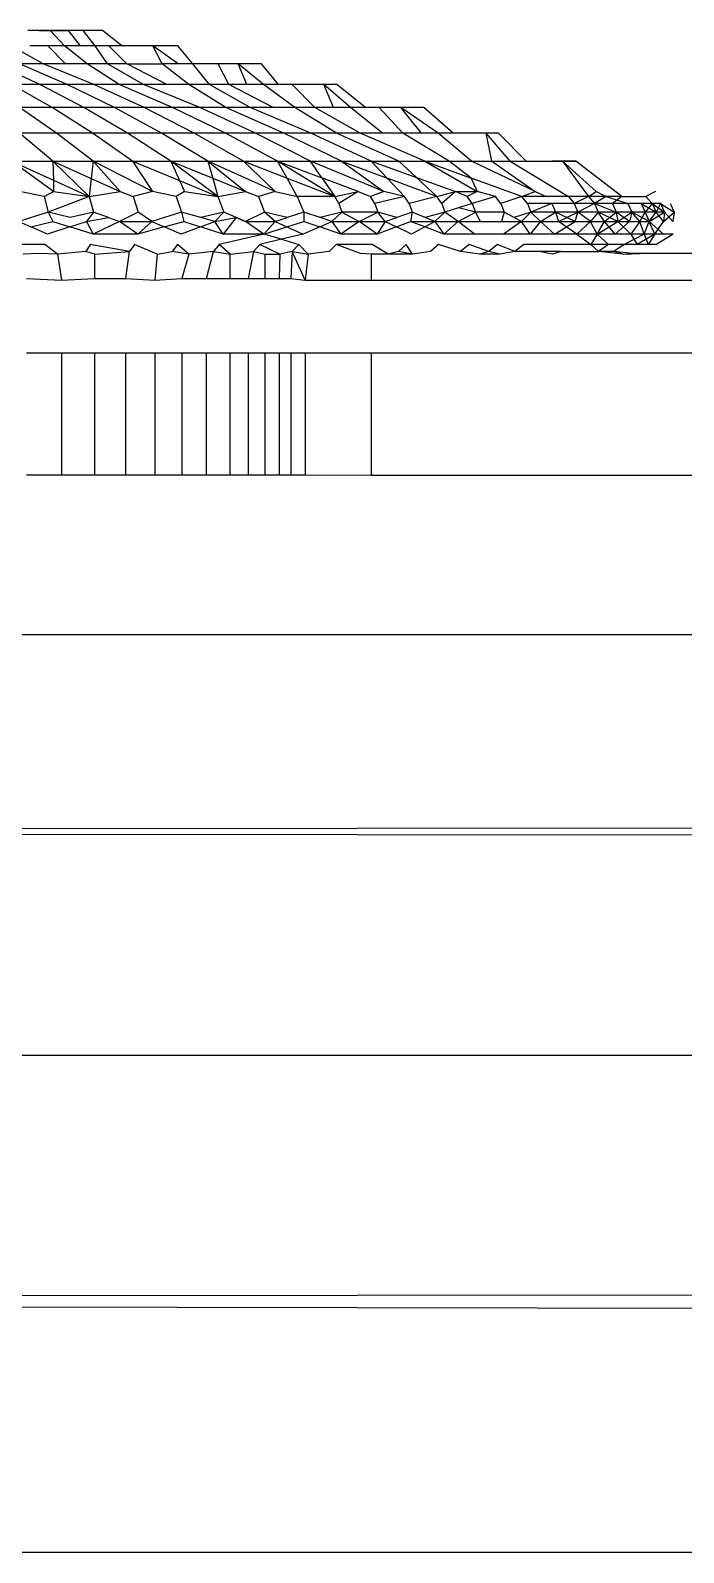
# Model space of a CAD drawing. Header units: inches. Extents: x 12 to 4610, y 7 to 3258.
# Drawn here: x 748.893 to 750.905, y 1690.467 to 1695.156 of the extents above; entities that cross this region are included whole.
import ezdxf

# ---------------------------------------------------------------- set-up
doc = ezdxf.new("R2010")
doc.units = ezdxf.units.IN
doc.header["$MEASUREMENT"] = 0

msp = doc.modelspace()

# ---------------------------------------------------------------- linework, layer by layer
for p, q in [((748.9205, 1695.1561), (748.8847, 1695.1561)), ((748.9536, 1695.1561), (748.8847, 1695.1561)), ((748.9536, 1695.1561), (748.9205, 1695.1561)), ((748.9205, 1695.1561), (748.9837, 1695.1561)), ((748.9837, 1695.1561), (748.9536, 1695.1561)), ((748.9536, 1695.1561), (749.0108, 1695.1561)), ((748.9982, 1695.1086), (748.9536, 1695.1561)), ((749.0108, 1695.1561), (748.9837, 1695.1561)), ((749.056, 1695.1561), (748.9837, 1695.1561)), ((749.056, 1695.1561), (749.0108, 1695.1561)), ((749.047, 1695.1086), (749.0108, 1695.1561)), ((749.1148, 1695.1561), (749.056, 1695.1561)), ((749.0927, 1695.1086), (749.056, 1695.1561)), ((749.1742, 1695.1086), (749.1148, 1695.1561)), ((748.9319, 1695.0532), (748.8343, 1695.1086)), ((748.9464, 1695.1086), (748.8917, 1695.1086)), ((748.9982, 1695.1086), (748.9464, 1695.1086)), ((749.0012, 1695.0532), (748.9464, 1695.1086)), ((749.047, 1695.1086), (748.9982, 1695.1086)), ((749.0675, 1695.0532), (748.9982, 1695.1086)), ((749.0927, 1695.1086), (749.047, 1695.1086)), ((749.1351, 1695.1086), (749.0927, 1695.1086)), ((749.1306, 1695.0532), (749.0927, 1695.1086)), ((749.1742, 1695.1086), (749.1351, 1695.1086)), ((749.1903, 1695.0532), (749.1351, 1695.1086)), ((749.2098, 1695.1086), (749.1742, 1695.1086)), ((749.242, 1695.1086), (749.1742, 1695.1086)), ((749.242, 1695.1086), (749.2098, 1695.1086)), ((749.2705, 1695.1086), (749.2098, 1695.1086)), ((749.2705, 1695.1086), (749.242, 1695.1086)), ((749.3165, 1695.1086), (749.242, 1695.1086)), ((749.3165, 1695.1086), (749.2705, 1695.1086)), ((749.3482, 1695.0532), (749.2705, 1695.1086)), ((749.2993, 1695.0532), (749.2705, 1695.1086)), ((749.3474, 1695.1086), (749.3165, 1695.1086)), ((749.3933, 1695.0532), (749.3474, 1695.1086)), ((748.922, 1694.99), (748.785, 1695.0532)), ((749.0067, 1694.99), (748.8598, 1695.0532)), ((748.9319, 1695.0532), (748.8598, 1695.0532)), ((749.0884, 1694.99), (748.9319, 1695.0532)), ((749.0012, 1695.0532), (748.9319, 1695.0532)), ((749.0675, 1695.0532), (749.0012, 1695.0532)), ((749.1306, 1695.0532), (749.0675, 1695.0532)), ((749.1668, 1694.99), (749.0675, 1695.0532)), ((749.1903, 1695.0532), (749.1306, 1695.0532)), ((749.2418, 1694.99), (749.1306, 1695.0532)), ((749.3133, 1694.99), (749.1903, 1695.0532)), ((749.1903, 1695.0532), (749.2993, 1695.0532)), ((749.3482, 1695.0532), (749.2993, 1695.0532)), ((749.3809, 1694.99), (749.2993, 1695.0532)), ((749.3933, 1695.0532), (749.3482, 1695.0532)), ((749.4345, 1695.0532), (749.3933, 1695.0532)), ((749.4447, 1694.99), (749.3933, 1695.0532)), ((749.4716, 1695.0532), (749.4345, 1695.0532)), ((749.5045, 1695.0532), (749.4345, 1695.0532)), ((749.5045, 1695.0532), (749.4716, 1695.0532)), ((749.5332, 1695.0532), (749.4716, 1695.0532)), ((749.5044, 1694.99), (749.4716, 1695.0532)), ((749.5332, 1695.0532), (749.5045, 1695.0532)), ((749.5777, 1695.0532), (749.5045, 1695.0532)), ((749.5777, 1695.0532), (749.5332, 1695.0532)), ((749.6044, 1695.0532), (749.5332, 1695.0532)), ((749.6109, 1694.99), (749.5332, 1695.0532)), ((749.5598, 1694.99), (749.5332, 1695.0532)), ((749.6044, 1695.0532), (749.5777, 1695.0532)), ((749.6574, 1694.99), (749.6044, 1695.0532)), ((748.9602, 1694.9189), (748.8345, 1694.99)), ((748.922, 1694.99), (748.8345, 1694.99)), ((749.0578, 1694.9189), (748.922, 1694.99)), ((749.0067, 1694.99), (748.922, 1694.99)), ((749.1524, 1694.9189), (749.0067, 1694.99)), ((749.0884, 1694.99), (749.0067, 1694.99)), ((749.2435, 1694.9189), (749.0884, 1694.99)), ((749.1668, 1694.99), (749.0884, 1694.99)), ((749.331, 1694.9189), (749.1668, 1694.99)), ((749.2418, 1694.99), (749.1668, 1694.99)), ((749.4148, 1694.9189), (749.2418, 1694.99)), ((749.3133, 1694.99), (749.2418, 1694.99)), ((749.3809, 1694.99), (749.3133, 1694.99)), ((749.4447, 1694.99), (749.3809, 1694.99)), ((749.4945, 1694.9189), (749.3809, 1694.99)), ((749.5044, 1694.99), (749.4447, 1694.99)), ((749.57, 1694.9189), (749.4447, 1694.99)), ((749.5598, 1694.99), (749.5044, 1694.99)), ((749.6411, 1694.9189), (749.5044, 1694.99)), ((749.6109, 1694.99), (749.5598, 1694.99)), ((749.6574, 1694.99), (749.6109, 1694.99)), ((749.7077, 1694.9189), (749.6109, 1694.99)), ((749.6994, 1694.99), (749.6574, 1694.99)), ((749.7367, 1694.99), (749.6994, 1694.99)), ((749.7692, 1694.99), (749.6994, 1694.99)), ((749.7695, 1694.9189), (749.6994, 1694.99)), ((749.7692, 1694.99), (749.7367, 1694.99)), ((749.7968, 1694.99), (749.7367, 1694.99)), ((749.7968, 1694.99), (749.7692, 1694.99)), ((749.8372, 1694.99), (749.7692, 1694.99)), ((749.8372, 1694.99), (749.7968, 1694.99)), ((749.8784, 1694.9189), (749.7968, 1694.99)), ((749.8264, 1694.9189), (749.7968, 1694.99)), ((749.9253, 1694.9189), (749.8372, 1694.99)), ((748.9737, 1694.8401), (748.8596, 1694.9189)), ((748.9602, 1694.9189), (748.8596, 1694.9189)), ((749.0846, 1694.8401), (748.9602, 1694.9189)), ((749.0578, 1694.9189), (748.9602, 1694.9189)), ((749.1923, 1694.8401), (749.0578, 1694.9189)), ((749.1524, 1694.9189), (749.0578, 1694.9189)), ((749.2966, 1694.8401), (749.1524, 1694.9189)), ((749.2435, 1694.9189), (749.1524, 1694.9189)), ((749.3971, 1694.8401), (749.2435, 1694.9189)), ((749.331, 1694.9189), (749.2435, 1694.9189)), ((749.4936, 1694.8401), (749.331, 1694.9189)), ((749.4148, 1694.9189), (749.331, 1694.9189)), ((749.5859, 1694.8401), (749.4148, 1694.9189)), ((749.4945, 1694.9189), (749.4148, 1694.9189)), ((749.6738, 1694.8401), (749.4945, 1694.9189)), ((749.57, 1694.9189), (749.4945, 1694.9189)), ((749.7571, 1694.8401), (749.57, 1694.9189)), ((749.6411, 1694.9189), (749.57, 1694.9189)), ((749.7077, 1694.9189), (749.6411, 1694.9189)), ((749.7695, 1694.9189), (749.7077, 1694.9189)), ((749.8355, 1694.8401), (749.7077, 1694.9189)), ((749.8264, 1694.9189), (749.7695, 1694.9189)), ((749.909, 1694.8401), (749.7695, 1694.9189)), ((749.8784, 1694.9189), (749.8264, 1694.9189)), ((749.9253, 1694.9189), (749.8784, 1694.9189)), ((749.9771, 1694.8401), (749.8784, 1694.9189)), ((749.9669, 1694.9189), (749.9253, 1694.9189)), ((750.0031, 1694.9189), (749.9669, 1694.9189)), ((750.034, 1694.9189), (749.9669, 1694.9189)), ((750.04, 1694.8401), (749.9669, 1694.9189)), ((750.034, 1694.9189), (750.0031, 1694.9189)), ((750.0791, 1694.9189), (750.0031, 1694.9189)), ((750.0791, 1694.9189), (750.034, 1694.9189)), ((750.1046, 1694.9189), (750.034, 1694.9189)), ((750.1489, 1694.8401), (750.034, 1694.9189)), ((750.0973, 1694.8401), (750.034, 1694.9189)), ((750.1046, 1694.9189), (750.0791, 1694.9189)), ((750.1948, 1694.8401), (750.1046, 1694.9189)), ((748.9622, 1694.7536), (748.8598, 1694.8401)), ((748.9737, 1694.8401), (748.8598, 1694.8401)), ((749.0866, 1694.7536), (748.9737, 1694.8401)), ((749.0846, 1694.8401), (748.9737, 1694.8401)), ((749.2077, 1694.7536), (749.0846, 1694.8401)), ((749.1923, 1694.8401), (749.0846, 1694.8401)), ((749.3254, 1694.7536), (749.1923, 1694.8401)), ((749.2966, 1694.8401), (749.1923, 1694.8401)), ((749.4392, 1694.7536), (749.2966, 1694.8401)), ((749.3971, 1694.8401), (749.2966, 1694.8401)), ((749.549, 1694.7536), (749.3971, 1694.8401)), ((749.4936, 1694.8401), (749.3971, 1694.8401)), ((749.6544, 1694.7536), (749.4936, 1694.8401)), ((749.5859, 1694.8401), (749.4936, 1694.8401)), ((749.7553, 1694.7536), (749.5859, 1694.8401)), ((749.6738, 1694.8401), (749.5859, 1694.8401)), ((749.8513, 1694.7536), (749.6738, 1694.8401)), ((749.7571, 1694.8401), (749.6738, 1694.8401)), ((749.9422, 1694.7536), (749.7571, 1694.8401)), ((749.8355, 1694.8401), (749.7571, 1694.8401)), ((750.0278, 1694.7536), (749.8355, 1694.8401)), ((749.909, 1694.8401), (749.8355, 1694.8401)), ((750.108, 1694.7536), (749.909, 1694.8401)), ((749.9771, 1694.8401), (749.909, 1694.8401)), ((750.04, 1694.8401), (749.9771, 1694.8401)), ((750.0973, 1694.8401), (750.04, 1694.8401)), ((750.1826, 1694.7536), (750.04, 1694.8401)), ((750.1489, 1694.8401), (750.0973, 1694.8401)), ((750.1948, 1694.8401), (750.1489, 1694.8401)), ((750.2512, 1694.7536), (750.1489, 1694.8401)), ((750.2348, 1694.8401), (750.1948, 1694.8401)), ((750.2688, 1694.8401), (750.2348, 1694.8401)), ((750.2968, 1694.8401), (750.2348, 1694.8401)), ((750.2968, 1694.8401), (750.2688, 1694.8401)), ((750.3342, 1694.8401), (750.2688, 1694.8401)), ((750.3342, 1694.8401), (750.2968, 1694.8401)), ((750.3702, 1694.7536), (750.2968, 1694.8401)), ((750.3138, 1694.7536), (750.2968, 1694.8401)), ((750.4203, 1694.7536), (750.3342, 1694.8401)), ((748.8349, 1694.7536), (748.9622, 1694.7536)), ((748.9647, 1694.6595), (748.8349, 1694.7536)), ((748.8349, 1694.7536), (748.9638, 1694.6948)), ((748.9622, 1694.7536), (749.0866, 1694.7536)), ((748.9622, 1694.7536), (749.0741, 1694.6444)), ((748.9622, 1694.7536), (748.9638, 1694.6948)), ((748.9622, 1694.7536), (749.0805, 1694.7)), ((749.0866, 1694.7536), (749.0805, 1694.7)), ((749.0866, 1694.7536), (749.2077, 1694.7536)), ((749.1699, 1694.6595), (749.0866, 1694.7536)), ((749.2696, 1694.6595), (749.0866, 1694.7536)), ((749.2077, 1694.7536), (749.3254, 1694.7536)), ((749.2077, 1694.7536), (749.2696, 1694.6595)), ((749.2077, 1694.7536), (749.3521, 1694.6937)), ((749.3254, 1694.7536), (749.4392, 1694.7536)), ((749.4708, 1694.6444), (749.3254, 1694.7536)), ((749.3254, 1694.7536), (749.3521, 1694.6937)), ((749.3254, 1694.7536), (749.4545, 1694.7009)), ((749.4392, 1694.7536), (749.549, 1694.7536)), ((749.4392, 1694.7536), (749.5558, 1694.6595)), ((749.6465, 1694.6595), (749.4392, 1694.7536)), ((749.4392, 1694.7536), (749.4545, 1694.7009)), ((749.549, 1694.7536), (749.6544, 1694.7536)), ((749.549, 1694.7536), (749.6465, 1694.6595)), ((749.549, 1694.7536), (749.6834, 1694.7014)), ((749.6544, 1694.7536), (749.7553, 1694.7536)), ((749.8302, 1694.6444), (749.6544, 1694.7536)), ((749.6834, 1694.7014), (749.6544, 1694.7536)), ((749.6544, 1694.7536), (749.7907, 1694.7019)), ((749.7553, 1694.7536), (749.8513, 1694.7536)), ((749.982, 1694.6595), (749.7553, 1694.7536)), ((749.7907, 1694.7019), (749.7553, 1694.7536)), ((749.8513, 1694.7536), (749.9422, 1694.7536)), ((749.8513, 1694.7536), (749.982, 1694.6595)), ((749.8513, 1694.7536), (749.9914, 1694.7014)), ((749.9422, 1694.7536), (750.0278, 1694.7536)), ((749.9914, 1694.7014), (749.9422, 1694.7536)), ((749.9422, 1694.7536), (750.0819, 1694.703)), ((750.0278, 1694.7536), (750.108, 1694.7536)), ((750.0278, 1694.7536), (750.0819, 1694.703)), ((750.108, 1694.7536), (750.1826, 1694.7536)), ((750.108, 1694.7536), (750.2688, 1694.6595)), ((750.108, 1694.7536), (750.251, 1694.7014)), ((750.1826, 1694.7536), (750.2512, 1694.7536)), ((750.251, 1694.7014), (750.1826, 1694.7536)), ((750.2512, 1694.7536), (750.3138, 1694.7536)), ((750.448, 1694.6595), (750.2512, 1694.7536)), ((750.3138, 1694.7536), (750.3702, 1694.7536)), ((750.3138, 1694.7536), (750.448, 1694.6595)), ((750.3702, 1694.7536), (750.4203, 1694.7536)), ((750.3702, 1694.7536), (750.5504, 1694.6444)), ((750.4203, 1694.7536), (750.5011, 1694.7536)), ((750.5011, 1694.7536), (750.5316, 1694.7536)), ((750.5725, 1694.7536), (750.5011, 1694.7536)), ((750.5316, 1694.7536), (750.5725, 1694.7536)), ((750.6352, 1694.6595), (750.5316, 1694.7536)), ((750.5316, 1694.7536), (750.612, 1694.6444)), ((750.7144, 1694.6444), (750.5725, 1694.7536)), ((748.9638, 1694.6948), (748.9647, 1694.6595)), ((748.9638, 1694.6948), (749.0741, 1694.6444)), ((749.0805, 1694.7), (749.0741, 1694.6444)), ((749.0805, 1694.7), (749.1699, 1694.6595)), ((749.4545, 1694.7009), (749.4708, 1694.6444)), ((749.4545, 1694.7009), (749.5558, 1694.6595)), ((749.715, 1694.6444), (749.6834, 1694.7014)), ((749.6834, 1694.7014), (749.8302, 1694.6444)), ((749.9024, 1694.6595), (749.7907, 1694.7019)), ((749.7907, 1694.7019), (749.8302, 1694.6444)), ((750.1445, 1694.6444), (749.9914, 1694.7014)), ((749.9914, 1694.7014), (750.0452, 1694.6444)), ((750.0819, 1694.703), (750.202, 1694.6595)), ((750.0819, 1694.703), (750.1445, 1694.6444)), ((750.407, 1694.6444), (750.251, 1694.7014)), ((750.251, 1694.7014), (750.2688, 1694.6595)), ((748.9351, 1694.6444), (748.8596, 1694.6595)), ((748.9351, 1694.6444), (748.9647, 1694.6595)), ((748.9647, 1694.6595), (749.0741, 1694.6444)), ((749.0741, 1694.6444), (749.1699, 1694.6595)), ((749.1699, 1694.6595), (749.21, 1694.6444)), ((749.2696, 1694.6595), (749.21, 1694.6444)), ((749.3423, 1694.6444), (749.2696, 1694.6595)), ((749.3673, 1694.6595), (749.3423, 1694.6444)), ((749.3521, 1694.6937), (749.3673, 1694.6595)), ((749.3521, 1694.6937), (749.4708, 1694.6444)), ((749.3673, 1694.6595), (749.4708, 1694.6444)), ((749.4708, 1694.6444), (749.5558, 1694.6595)), ((749.5558, 1694.6595), (749.5951, 1694.6444)), ((749.6465, 1694.6595), (749.5951, 1694.6444)), ((749.6465, 1694.6595), (749.715, 1694.6444)), ((749.8302, 1694.6444), (749.9024, 1694.6595)), ((749.9024, 1694.6595), (749.8434, 1694.6227)), ((749.9024, 1694.6595), (749.9403, 1694.6444)), ((749.982, 1694.6595), (749.9403, 1694.6444)), ((750.0452, 1694.6444), (749.982, 1694.6595)), ((750.1445, 1694.6444), (750.202, 1694.6595)), ((750.202, 1694.6595), (750.1597, 1694.6227)), ((750.2381, 1694.6444), (750.202, 1694.6595)), ((750.202, 1694.6595), (750.2688, 1694.6595)), ((750.2688, 1694.6595), (750.2381, 1694.6444)), ((750.3256, 1694.6444), (750.2688, 1694.6595)), ((750.407, 1694.6444), (750.448, 1694.6595)), ((750.448, 1694.6595), (750.482, 1694.6444)), ((750.612, 1694.6444), (750.6352, 1694.6595)), ((750.6352, 1694.6595), (750.6667, 1694.6444)), ((750.818, 1694.6595), (750.7883, 1694.6444)), ((748.9351, 1694.6444), (748.9474, 1694.5962)), ((749.0741, 1694.6444), (748.9474, 1694.5962)), ((749.0741, 1694.6444), (749.0878, 1694.5962)), ((749.21, 1694.6444), (749.2251, 1694.5962)), ((749.3423, 1694.6444), (749.3588, 1694.5962)), ((749.4708, 1694.6444), (749.4887, 1694.5962)), ((749.5951, 1694.6444), (749.6143, 1694.5962)), ((749.715, 1694.6444), (749.7354, 1694.5962)), ((749.8302, 1694.6444), (749.715, 1694.6444)), ((749.8434, 1694.6227), (749.8302, 1694.6444)), ((749.8434, 1694.6227), (749.8518, 1694.5962)), ((749.9542, 1694.6227), (749.9403, 1694.6444)), ((750.0452, 1694.6444), (749.9542, 1694.6227)), ((749.9542, 1694.6227), (749.9631, 1694.5962)), ((750.0598, 1694.6227), (750.0452, 1694.6444)), ((750.1445, 1694.6444), (750.0598, 1694.6227)), ((750.0598, 1694.6227), (750.069, 1694.5962)), ((750.1597, 1694.6227), (750.1445, 1694.6444)), ((750.1597, 1694.6227), (750.1694, 1694.5962)), ((750.2117, 1694.6095), (750.1694, 1694.5962)), ((750.2539, 1694.6227), (750.2117, 1694.6095)), ((750.2639, 1694.5962), (750.2117, 1694.6095)), ((750.2539, 1694.6227), (750.2381, 1694.6444)), ((750.3256, 1694.6444), (750.2539, 1694.6227)), ((750.2539, 1694.6227), (750.2639, 1694.5962)), ((750.342, 1694.6227), (750.3256, 1694.6444)), ((750.407, 1694.6444), (750.342, 1694.6227)), ((750.342, 1694.6227), (750.3524, 1694.5962)), ((750.482, 1694.6444), (750.407, 1694.6444)), ((750.4239, 1694.6227), (750.407, 1694.6444)), ((750.4239, 1694.6227), (750.4346, 1694.5962)), ((750.4993, 1694.6227), (750.4239, 1694.6227)), ((750.4993, 1694.6227), (750.4346, 1694.5962)), ((750.5504, 1694.6444), (750.482, 1694.6444)), ((750.4993, 1694.6227), (750.5103, 1694.5962)), ((750.5681, 1694.6227), (750.4993, 1694.6227)), ((750.612, 1694.6444), (750.5504, 1694.6444)), ((750.5504, 1694.6444), (750.5681, 1694.6227)), ((750.612, 1694.6444), (750.5681, 1694.6227)), ((750.5681, 1694.6227), (750.5794, 1694.5962)), ((750.6301, 1694.6227), (750.5681, 1694.6227)), ((750.6301, 1694.6227), (750.5794, 1694.5962)), ((750.6667, 1694.6444), (750.612, 1694.6444)), ((750.612, 1694.6444), (750.6301, 1694.6227)), ((750.6667, 1694.6444), (750.6301, 1694.6227)), ((750.6301, 1694.6227), (750.6417, 1694.5962)), ((750.6853, 1694.6227), (750.6301, 1694.6227)), ((750.6301, 1694.6227), (750.697, 1694.5962)), ((750.7144, 1694.6444), (750.6667, 1694.6444)), ((750.6667, 1694.6444), (750.7332, 1694.6227)), ((750.7144, 1694.6444), (750.6853, 1694.6227)), ((750.6853, 1694.6227), (750.697, 1694.5962)), ((750.7332, 1694.6227), (750.6853, 1694.6227)), ((750.7144, 1694.6444), (750.7883, 1694.6444)), ((750.7332, 1694.6227), (750.7452, 1694.5962)), ((750.7741, 1694.6227), (750.7332, 1694.6227)), ((750.7741, 1694.6227), (750.7862, 1694.5962)), ((750.8076, 1694.6227), (750.7741, 1694.6227)), ((750.7741, 1694.6227), (750.8199, 1694.5962)), ((750.8076, 1694.6227), (750.7862, 1694.5962)), ((750.7883, 1694.6444), (750.8076, 1694.6227)), ((750.8076, 1694.6227), (750.8199, 1694.5962)), ((750.8338, 1694.6227), (750.8076, 1694.6227)), ((750.8076, 1694.6227), (750.8461, 1694.5962)), ((750.8338, 1694.6227), (750.8199, 1694.5962)), ((750.8338, 1694.6227), (750.8461, 1694.5962)), ((750.8338, 1694.6227), (750.8762, 1694.5962)), ((750.8638, 1694.6227), (750.8762, 1694.5962)), ((748.9474, 1694.5962), (748.857, 1694.5672)), ((748.857, 1694.5672), (748.8947, 1694.551)), ((748.8947, 1694.551), (748.9621, 1694.5672)), ((748.9474, 1694.5962), (748.9621, 1694.5672)), ((749.0155, 1694.5795), (748.9474, 1694.5962)), ((748.9621, 1694.5672), (749.0149, 1694.551)), ((749.0149, 1694.551), (749.0657, 1694.5672)), ((749.0878, 1694.5962), (749.0155, 1694.5795)), ((749.0878, 1694.5962), (749.0657, 1694.5672)), ((749.0657, 1694.5672), (749.1336, 1694.5796)), ((749.0657, 1694.5672), (749.0864, 1694.529)), ((749.1676, 1694.5672), (749.0864, 1694.529)), ((749.1336, 1694.5796), (749.0878, 1694.5962)), ((749.1336, 1694.5796), (749.1676, 1694.5672)), ((749.2251, 1694.5962), (749.1676, 1694.5672)), ((749.2236, 1694.529), (749.1676, 1694.5672)), ((749.1676, 1694.5672), (749.2675, 1694.5672)), ((749.2236, 1694.529), (749.2675, 1694.5672)), ((749.2675, 1694.5672), (749.2251, 1694.5962)), ((749.3588, 1694.5962), (749.2675, 1694.5672)), ((749.2675, 1694.5672), (749.3055, 1694.551)), ((749.3055, 1694.551), (749.3656, 1694.5672)), ((749.3588, 1694.5962), (749.3656, 1694.5672)), ((749.4179, 1694.5795), (749.3588, 1694.5962)), ((749.3656, 1694.5672), (749.4171, 1694.5509)), ((749.4171, 1694.5509), (749.4615, 1694.5672)), ((749.4887, 1694.5962), (749.4179, 1694.5795)), ((749.4615, 1694.5672), (749.4179, 1694.5795)), ((749.4615, 1694.5672), (749.4887, 1694.5962)), ((749.4615, 1694.5672), (749.5268, 1694.5796)), ((749.4868, 1694.529), (749.4615, 1694.5672)), ((749.5268, 1694.5796), (749.4868, 1694.529)), ((749.5552, 1694.5672), (749.4887, 1694.5962)), ((749.5268, 1694.5796), (749.4887, 1694.5962)), ((749.5268, 1694.5796), (749.5552, 1694.5672)), ((749.6143, 1694.5962), (749.5552, 1694.5672)), ((749.6123, 1694.529), (749.5552, 1694.5672)), ((749.5552, 1694.5672), (749.6466, 1694.5672)), ((749.6466, 1694.5672), (749.6123, 1694.529)), ((749.6466, 1694.5672), (749.6143, 1694.5962)), ((749.6842, 1694.5795), (749.6143, 1694.5962)), ((749.6466, 1694.5672), (749.6842, 1694.5795)), ((749.6466, 1694.5672), (749.6833, 1694.551)), ((749.6833, 1694.551), (749.7354, 1694.5672)), ((749.7354, 1694.5962), (749.6842, 1694.5795)), ((749.7354, 1694.5962), (749.7354, 1694.5672)), ((749.785, 1694.5796), (749.7354, 1694.5962)), ((749.7354, 1694.5672), (749.784, 1694.5509)), ((749.784, 1694.5509), (749.8217, 1694.5672)), ((749.8518, 1694.5962), (749.785, 1694.5796)), ((749.8217, 1694.5672), (749.785, 1694.5796)), ((749.8518, 1694.5962), (749.8217, 1694.5672)), ((749.8217, 1694.5672), (749.8496, 1694.529)), ((749.8217, 1694.5672), (749.9053, 1694.5672)), ((749.9053, 1694.5672), (749.8496, 1694.529)), ((749.9631, 1694.5962), (749.8518, 1694.5962)), ((749.8518, 1694.5962), (749.9053, 1694.5672)), ((749.9053, 1694.5672), (749.9631, 1694.5962)), ((749.9607, 1694.529), (749.9053, 1694.5672)), ((749.9053, 1694.5672), (749.986, 1694.5672)), ((749.986, 1694.5672), (749.9607, 1694.529)), ((749.986, 1694.5672), (749.9631, 1694.5962)), ((750.0212, 1694.5795), (749.9631, 1694.5962)), ((749.986, 1694.5672), (750.0212, 1694.5795)), ((749.986, 1694.5672), (750.0202, 1694.551)), ((750.0202, 1694.551), (750.0639, 1694.5672)), ((750.069, 1694.5962), (750.0212, 1694.5795)), ((750.069, 1694.5962), (750.0639, 1694.5672)), ((750.0639, 1694.5672), (750.1387, 1694.5672)), ((750.1079, 1694.5509), (750.0639, 1694.5672)), ((750.1387, 1694.5672), (750.069, 1694.5962)), ((750.1089, 1694.5796), (750.069, 1694.5962)), ((750.1079, 1694.5509), (750.1387, 1694.5672)), ((750.1694, 1694.5962), (750.1089, 1694.5796)), ((750.1694, 1694.5962), (750.1387, 1694.5672)), ((750.1387, 1694.5672), (750.1668, 1694.529)), ((750.1387, 1694.5672), (750.2104, 1694.5672)), ((750.2104, 1694.5672), (750.1668, 1694.529)), ((750.2104, 1694.5672), (750.1694, 1694.5962)), ((750.2104, 1694.5672), (750.2639, 1694.5962)), ((750.2612, 1694.529), (750.2104, 1694.5672)), ((750.2104, 1694.5672), (750.2789, 1694.5672)), ((750.3524, 1694.5962), (750.2639, 1694.5962)), ((750.2789, 1694.5672), (750.2639, 1694.5962)), ((750.2789, 1694.5672), (750.3441, 1694.5672)), ((750.3524, 1694.5962), (750.3441, 1694.5672)), ((750.3441, 1694.5672), (750.406, 1694.5672)), ((750.406, 1694.5672), (750.3496, 1694.529)), ((750.406, 1694.5672), (750.3524, 1694.5962)), ((750.383, 1694.5797), (750.3524, 1694.5962)), ((750.4346, 1694.5962), (750.383, 1694.5797)), ((750.4346, 1694.5962), (750.406, 1694.5672)), ((750.4318, 1694.529), (750.406, 1694.5672)), ((750.406, 1694.5672), (750.4643, 1694.5672)), ((750.4643, 1694.5672), (750.4318, 1694.529)), ((750.5103, 1694.5962), (750.4346, 1694.5962)), ((750.4643, 1694.5672), (750.4346, 1694.5962)), ((750.4643, 1694.5672), (750.5103, 1694.5962)), ((750.4643, 1694.5672), (750.5191, 1694.5672)), ((750.5075, 1694.529), (750.4643, 1694.5672)), ((750.5075, 1694.529), (750.5703, 1694.5672)), ((750.5794, 1694.5962), (750.5103, 1694.5962)), ((750.5103, 1694.5962), (750.5191, 1694.5672)), ((750.5703, 1694.5672), (750.5103, 1694.5962)), ((750.5191, 1694.5672), (750.5794, 1694.5962)), ((750.5191, 1694.5672), (750.5703, 1694.5672)), ((750.5764, 1694.529), (750.5191, 1694.5672)), ((750.5703, 1694.5672), (750.5794, 1694.5962)), ((750.5703, 1694.5672), (750.6179, 1694.5672)), ((750.6179, 1694.5672), (750.5764, 1694.529)), ((750.6417, 1694.5962), (750.5794, 1694.5962)), ((750.6179, 1694.5672), (750.5794, 1694.5962)), ((750.6417, 1694.5962), (750.6179, 1694.5672)), ((750.6386, 1694.529), (750.6179, 1694.5672)), ((750.6179, 1694.5672), (750.6616, 1694.5672)), ((750.6386, 1694.529), (750.6616, 1694.5672)), ((750.6386, 1694.529), (750.7017, 1694.5672)), ((750.697, 1694.5962), (750.6417, 1694.5962)), ((750.7017, 1694.5672), (750.6417, 1694.5962)), ((750.6616, 1694.5672), (750.6417, 1694.5962)), ((750.6616, 1694.5672), (750.697, 1694.5962)), ((750.6616, 1694.5672), (750.7017, 1694.5672)), ((750.6939, 1694.529), (750.6616, 1694.5672)), ((750.6939, 1694.529), (750.7378, 1694.5672)), ((750.7452, 1694.5962), (750.697, 1694.5962)), ((750.697, 1694.5962), (750.7017, 1694.5672)), ((750.7378, 1694.5672), (750.697, 1694.5962)), ((750.7017, 1694.5672), (750.7452, 1694.5962)), ((750.7017, 1694.5672), (750.7378, 1694.5672)), ((750.742, 1694.529), (750.7017, 1694.5672)), ((750.7452, 1694.5962), (750.7378, 1694.5672)), ((750.7378, 1694.5672), (750.77, 1694.5672)), ((750.77, 1694.5672), (750.742, 1694.529)), ((750.7862, 1694.5962), (750.7452, 1694.5962)), ((750.7984, 1694.5672), (750.7452, 1694.5962)), ((750.77, 1694.5672), (750.7452, 1694.5962)), ((750.77, 1694.5672), (750.7862, 1694.5962)), ((750.783, 1694.529), (750.77, 1694.5672)), ((750.77, 1694.5672), (750.7984, 1694.5672)), ((750.783, 1694.529), (750.7984, 1694.5672)), ((750.8199, 1694.5962), (750.7862, 1694.5962)), ((750.7862, 1694.5962), (750.7984, 1694.5672)), ((750.7984, 1694.5672), (750.8199, 1694.5962)), ((750.7984, 1694.5672), (750.8461, 1694.5962)), ((750.8429, 1694.529), (750.7984, 1694.5672)), ((750.8166, 1694.529), (750.7984, 1694.5672)), ((750.8166, 1694.529), (750.843, 1694.5672)), ((750.8461, 1694.5962), (750.8199, 1694.5962)), ((750.843, 1694.5672), (750.8199, 1694.5962)), ((750.8461, 1694.5962), (750.843, 1694.5672)), ((750.843, 1694.5672), (750.8762, 1694.5962)), ((750.8715, 1694.5672), (750.8461, 1694.5962)), ((750.8762, 1694.5962), (750.8715, 1694.5672)), ((748.9461, 1694.529), (748.8947, 1694.551)), ((749.0149, 1694.551), (748.9461, 1694.529)), ((749.0864, 1694.529), (749.0149, 1694.551)), ((749.2236, 1694.529), (749.0864, 1694.529)), ((749.3055, 1694.551), (749.2236, 1694.529)), ((749.3571, 1694.529), (749.3055, 1694.551)), ((749.4171, 1694.5509), (749.3571, 1694.529)), ((749.4868, 1694.529), (749.4171, 1694.5509)), ((749.6123, 1694.529), (749.4747, 1694.4965)), ((749.6123, 1694.529), (749.4868, 1694.529)), ((749.6661, 1694.5127), (749.5994, 1694.4965)), ((749.6123, 1694.529), (749.6833, 1694.551)), ((749.6661, 1694.5127), (749.6123, 1694.529)), ((749.7333, 1694.529), (749.6661, 1694.5127)), ((749.6661, 1694.5127), (749.7196, 1694.4965)), ((749.6833, 1694.551), (749.7333, 1694.529)), ((749.784, 1694.5509), (749.7333, 1694.529)), ((749.8496, 1694.529), (749.784, 1694.5509)), ((749.9607, 1694.529), (749.8496, 1694.529)), ((750.0202, 1694.551), (749.9607, 1694.529)), ((750.0665, 1694.529), (750.0202, 1694.551)), ((750.1079, 1694.5509), (750.0665, 1694.529)), ((750.1668, 1694.529), (750.1079, 1694.5509)), ((750.2612, 1694.529), (750.1668, 1694.529)), ((750.3496, 1694.529), (750.2612, 1694.529)), ((750.4318, 1694.529), (750.3496, 1694.529)), ((750.5075, 1694.529), (750.4318, 1694.529)), ((750.5764, 1694.529), (750.5075, 1694.529)), ((750.6386, 1694.529), (750.5764, 1694.529)), ((750.5764, 1694.529), (750.6186, 1694.4965)), ((750.6386, 1694.529), (750.6186, 1694.4965)), ((750.6939, 1694.529), (750.6386, 1694.529)), ((750.6386, 1694.529), (750.6735, 1694.4965)), ((750.742, 1694.529), (750.6939, 1694.529)), ((750.783, 1694.529), (750.7213, 1694.4965)), ((750.783, 1694.529), (750.742, 1694.529)), ((750.742, 1694.529), (750.762, 1694.4965)), ((750.8166, 1694.529), (750.762, 1694.4965)), ((750.8166, 1694.529), (750.783, 1694.529)), ((750.783, 1694.529), (750.7954, 1694.4965)), ((750.8166, 1694.529), (750.7954, 1694.4965)), ((750.8429, 1694.529), (750.8166, 1694.529)), ((750.8729, 1694.529), (750.8214, 1694.4965)), ((750.8729, 1694.529), (750.8429, 1694.529)), ((748.9378, 1694.4965), (748.7956, 1694.4965)), ((748.9182, 1694.4691), (748.8709, 1694.4672)), ((748.9768, 1694.4672), (748.9182, 1694.4691)), ((748.9768, 1694.4672), (748.9378, 1694.4965)), ((749.0633, 1694.4748), (748.9768, 1694.4672)), ((748.9768, 1694.4672), (748.9888, 1694.3872)), ((749.0772, 1694.4965), (749.0633, 1694.4748)), ((749.0909, 1694.4672), (749.0633, 1694.4748)), ((749.1981, 1694.4748), (749.0772, 1694.4965)), ((749.0909, 1694.4672), (749.1981, 1694.4748)), ((749.0909, 1694.4672), (749.0909, 1694.3918)), ((749.187, 1694.3918), (749.1981, 1694.4748)), ((749.2133, 1694.4965), (749.1981, 1694.4748)), ((749.2833, 1694.4672), (749.2133, 1694.4965)), ((749.2833, 1694.4672), (749.2766, 1694.3871)), ((749.2833, 1694.4672), (749.3293, 1694.4748)), ((749.346, 1694.4965), (749.3293, 1694.4748)), ((749.3814, 1694.4672), (749.3293, 1694.4748)), ((749.3814, 1694.4672), (749.346, 1694.4965)), ((749.3814, 1694.4672), (749.3595, 1694.3918)), ((749.4567, 1694.4748), (749.3814, 1694.4672)), ((749.4351, 1694.3918), (749.4567, 1694.4748)), ((749.4747, 1694.4965), (749.4567, 1694.4748)), ((749.4567, 1694.4748), (749.5084, 1694.4672)), ((749.5084, 1694.4672), (749.4747, 1694.4965)), ((749.5084, 1694.4672), (749.5801, 1694.4748)), ((749.5084, 1694.3919), (749.5084, 1694.4672)), ((749.5801, 1694.4748), (749.5635, 1694.3919)), ((749.5994, 1694.4965), (749.5801, 1694.4748)), ((749.5801, 1694.4748), (749.6157, 1694.4672)), ((749.6608, 1694.4672), (749.5994, 1694.4965)), ((749.6157, 1694.3919), (749.6157, 1694.4672)), ((749.6157, 1694.4672), (749.6608, 1694.4672)), ((749.6608, 1694.4672), (749.6595, 1694.3919)), ((749.699, 1694.4748), (749.6608, 1694.4672)), ((749.699, 1694.4748), (749.6948, 1694.3919)), ((749.7196, 1694.4965), (749.699, 1694.4748)), ((749.699, 1694.4748), (749.7486, 1694.4672)), ((749.7393, 1694.387), (749.699, 1694.4748)), ((749.7486, 1694.4672), (749.7196, 1694.4965)), ((749.7486, 1694.4672), (749.7393, 1694.387)), ((749.8132, 1694.4748), (749.7486, 1694.4672)), ((749.835, 1694.4965), (749.8132, 1694.4748)), ((749.9454, 1694.4965), (749.835, 1694.4965)), ((749.9092, 1694.4691), (749.835, 1694.4965)), ((749.9429, 1694.4672), (749.9092, 1694.4691)), ((749.9429, 1694.4672), (749.9429, 1694.387)), ((749.9945, 1694.4672), (749.9429, 1694.4672)), ((749.9945, 1694.4672), (749.9454, 1694.4965)), ((750.0264, 1694.4748), (749.9945, 1694.4672)), ((750.0701, 1694.4672), (749.9945, 1694.4672)), ((750.0505, 1694.4965), (750.0264, 1694.4748)), ((750.0701, 1694.4672), (750.0264, 1694.4748)), ((750.0701, 1694.4672), (750.0505, 1694.4965)), ((750.125, 1694.4748), (750.0701, 1694.4672)), ((750.15, 1694.4965), (750.125, 1694.4748)), ((750.2178, 1694.4748), (750.15, 1694.4965)), ((750.2439, 1694.4965), (750.2178, 1694.4748)), ((750.2768, 1694.4672), (750.2178, 1694.4748)), ((750.3046, 1694.4748), (750.2439, 1694.4965)), ((750.3046, 1694.4748), (750.2768, 1694.4672)), ((750.3386, 1694.4672), (750.2768, 1694.4672)), ((750.3316, 1694.4965), (750.3046, 1694.4748)), ((750.3386, 1694.4672), (750.3046, 1694.4748)), ((750.3853, 1694.4748), (750.3316, 1694.4965)), ((750.3853, 1694.4748), (750.3386, 1694.4672)), ((750.4132, 1694.4965), (750.3853, 1694.4748)), ((750.4597, 1694.4748), (750.3853, 1694.4748)), ((750.6186, 1694.4965), (750.4132, 1694.4965)), ((750.5275, 1694.4748), (750.4597, 1694.4748)), ((750.5013, 1694.4672), (750.4597, 1694.4748)), ((750.5275, 1694.4748), (750.5013, 1694.4672)), ((750.5275, 1694.4748), (750.643, 1694.4748)), ((750.6735, 1694.4965), (750.6186, 1694.4965)), ((750.6186, 1694.4965), (750.643, 1694.4748)), ((750.6735, 1694.4965), (750.643, 1694.4748)), ((750.6903, 1694.4748), (750.643, 1694.4748)), ((750.7188, 1694.4672), (750.643, 1694.4748)), ((750.7213, 1694.4965), (750.6735, 1694.4965)), ((750.7213, 1694.4965), (750.6903, 1694.4748)), ((750.7451, 1694.4691), (750.6903, 1694.4748)), ((750.7188, 1694.4672), (750.6903, 1694.4748)), ((750.7188, 1694.4672), (750.7451, 1694.4691)), ((750.7188, 1694.4672), (750.7708, 1694.4691)), ((750.762, 1694.4965), (750.7213, 1694.4965)), ((750.7708, 1694.4691), (750.7451, 1694.4691)), ((750.7954, 1694.4965), (750.762, 1694.4965)), ((754.7279, 1694.4691), (750.7708, 1694.4691)), ((750.8214, 1694.4965), (750.7954, 1694.4965)), ((748.8812, 1694.3918), (748.9888, 1694.3872)), ((748.9888, 1694.3872), (749.0909, 1694.3918)), ((749.0909, 1694.3918), (749.187, 1694.3918)), ((749.187, 1694.3918), (749.2766, 1694.3871)), ((749.2766, 1694.3871), (749.3595, 1694.3918)), ((749.3595, 1694.3918), (749.4351, 1694.3918)), ((749.4351, 1694.3918), (749.5084, 1694.3919)), ((749.5084, 1694.3919), (749.5635, 1694.3919)), ((749.5635, 1694.3919), (749.6157, 1694.3919)), ((749.6157, 1694.3919), (749.6595, 1694.3919)), ((749.6595, 1694.3919), (749.6948, 1694.3919)), ((749.6948, 1694.3919), (749.7393, 1694.387)), ((749.7393, 1694.387), (749.9429, 1694.387)), ((749.9429, 1694.387), (755.5557, 1694.3856)), ((748.8812, 1694.1627), (748.9888, 1694.1627)), ((748.9888, 1694.1627), (748.9888, 1693.786)), ((748.9888, 1694.1627), (749.0909, 1694.1627)), ((749.0909, 1694.1627), (749.0909, 1693.7859)), ((749.0909, 1694.1627), (749.187, 1694.1627)), ((749.187, 1693.7859), (749.187, 1694.1627)), ((749.187, 1694.1627), (749.2766, 1694.1627)), ((749.2766, 1694.1627), (749.2766, 1693.7858)), ((749.2766, 1694.1627), (749.3595, 1694.1627)), ((749.3595, 1694.1627), (749.3595, 1693.7858)), ((749.3595, 1694.1627), (749.4351, 1694.1627)), ((749.4351, 1693.7858), (749.4351, 1694.1627)), ((749.4351, 1694.1627), (749.5084, 1694.1627)), ((749.5084, 1693.7857), (749.5084, 1694.1627)), ((749.5084, 1694.1627), (749.5635, 1694.1627)), ((749.5635, 1694.1627), (749.5635, 1693.7857)), ((749.5635, 1694.1627), (749.6157, 1694.1627)), ((749.6157, 1693.7857), (749.6157, 1694.1627)), ((749.6157, 1694.1627), (749.6595, 1694.1627)), ((749.6595, 1694.1627), (749.6595, 1693.7856)), ((749.6595, 1694.1627), (749.6948, 1694.1627)), ((749.6948, 1694.1627), (749.6948, 1693.7856)), ((749.6948, 1694.1627), (749.7393, 1694.1627)), ((749.7393, 1694.1627), (749.7393, 1693.7856)), ((749.7393, 1694.1627), (749.9429, 1694.1627)), ((749.9429, 1694.1627), (749.9429, 1693.7855)), ((749.9429, 1694.1627), (755.5557, 1694.1627)), ((748.9888, 1693.786), (748.8812, 1693.7861)), ((749.0909, 1693.7859), (748.9888, 1693.786)), ((749.187, 1693.7859), (749.0909, 1693.7859)), ((749.2766, 1693.7858), (749.187, 1693.7859)), ((749.3595, 1693.7858), (749.2766, 1693.7858)), ((749.4351, 1693.7858), (749.3595, 1693.7858)), ((749.5084, 1693.7857), (749.4351, 1693.7858)), ((749.5635, 1693.7857), (749.5084, 1693.7857)), ((749.6157, 1693.7857), (749.5635, 1693.7857)), ((749.6595, 1693.7856), (749.6157, 1693.7857)), ((749.6948, 1693.7856), (749.6595, 1693.7856)), ((749.7393, 1693.7856), (749.6948, 1693.7856)), ((749.9429, 1693.7855), (749.7393, 1693.7856)), ((755.5557, 1693.7824), (749.9429, 1693.7855)), ((735.658, 1692.6892), (1637.7993, 1693.2956)), ((736.3307, 1693.2956), (1637.7993, 1693.2956)), ((1637.7993, 1691.9979), (735.658, 1692.6892)), ((734.52, 1691.2475), (1637.7993, 1691.9979)), ((1637.7993, 1691.9979), (735.1275, 1691.9979)), ((1185.9097, 1690.4672), (734.52, 1691.2475)), ((1185.9097, 1690.4672), (734.02, 1690.4672))]:
    msp.add_line(p, q)

doc.saveas('drawing.dxf')
